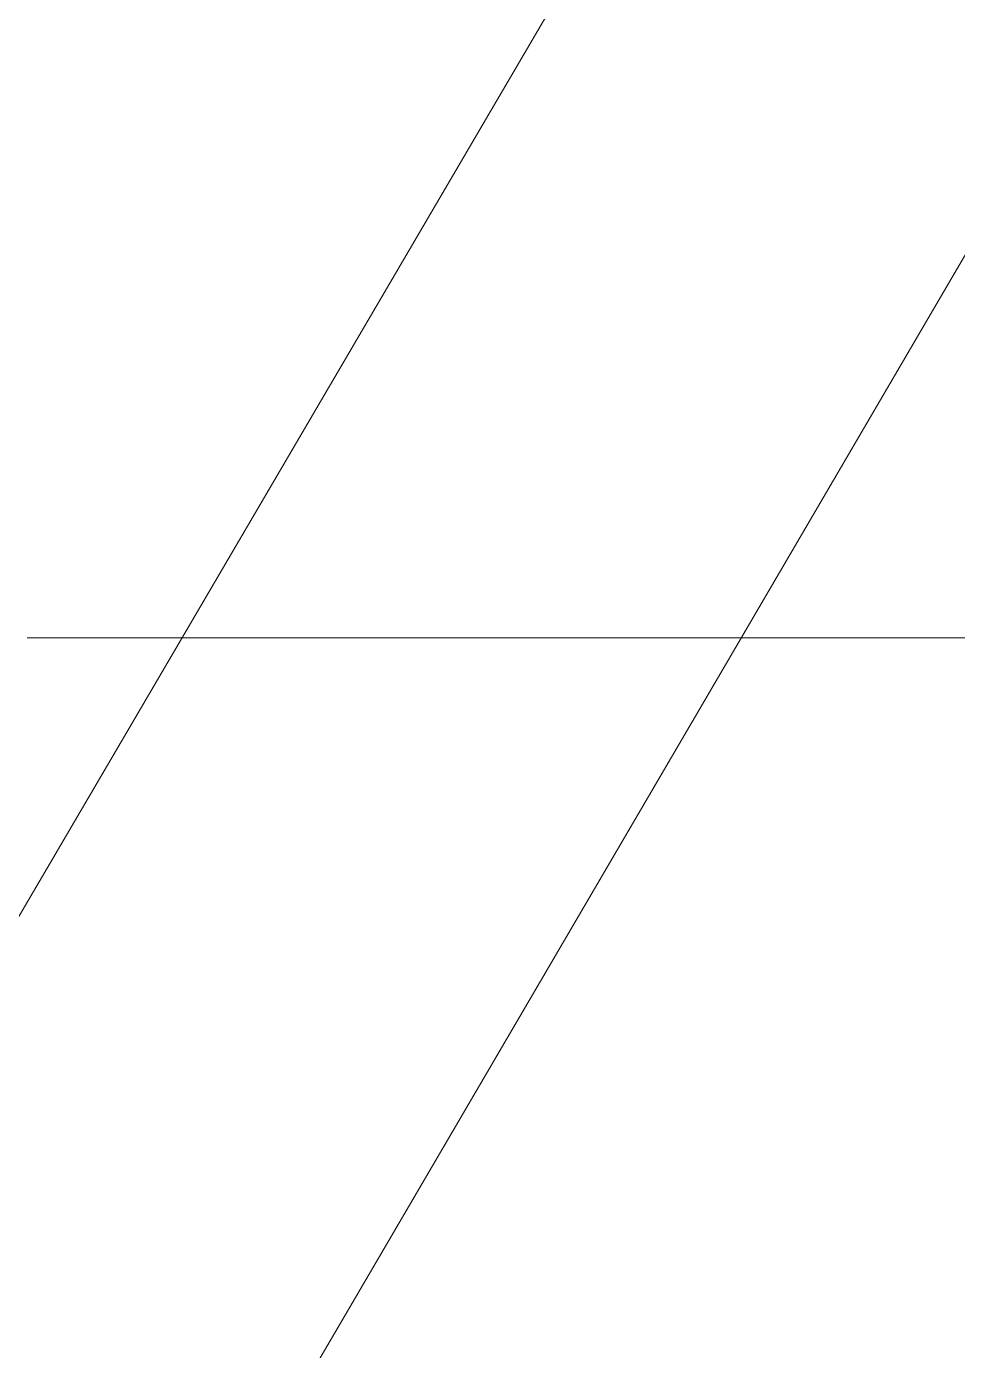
# Model space of a CAD drawing. Header units: metres. Extents: x 0 to 105485, y 0 to 425721.
# Drawn here: x 104930.541 to 104931.735, y 425421.295 to 425422.995 of the extents above; entities that cross this region are included whole.
import ezdxf

# ---------------------------------------------------------------- set-up
doc = ezdxf.new("R2010")
doc.units = ezdxf.units.M
doc.header["$MEASUREMENT"] = 0
for name, color, linetype, lineweight in [('B-XX-MO-ONDERZOEK_SONDERING-G', 90, 'Continuous', 18), ('B-XX-VH-OPENVERHARDING-G', 90, 'Continuous', 18), ('B-XX-VH-OPENVERHARDING_SIERBESTRATING-G', 90, 'Continuous', 18), ('B-XX-VH-OPENVERHARDING_STRAATBAKSTEEN-G', 90, 'Continuous', 18)]:
    doc.layers.add(name, color=color, linetype=linetype, lineweight=lineweight)

msp = doc.modelspace()

# ---------------------------------------------------------------- linework, layer by layer
at = {"layer": 'B-XX-MO-ONDERZOEK_SONDERING-G', "color": 0, "true_color": 0xd62828}
for points in [[(104930.5416, 425422.21, 3.401), (104930.5843, 425422.21, 3.381), (104930.7066, 425422.21, 3.361), (104930.822, 425422.21, 3.341), (104930.8341, 425422.21, 3.321), (104931.0796, 425422.21, 3.301), (104931.4321, 425422.21, 3.281), (104931.6613, 425422.21, 3.261), (104931.7263, 425422.21, 3.241), (104931.7577, 425422.21, 3.221)], [(104931.9304, 425422.21, -2.075), (104931.7243, 425422.21, -2.095), (104931.6206, 425422.21, -2.115), (104931.566, 425422.21, -2.135), (104931.5812, 425422.21, -2.155), (104931.3616, 425422.21, -2.175), (104931.1278, 425422.21, -2.195), (104930.7606, 425422.21, -2.215), (104930.734, 425422.21, -2.234), (104930.733, 425422.21, -2.254), (104930.732, 425422.21, -2.274), (104930.731, 425422.21, -2.294), (104930.7344, 425422.21, -2.314), (104930.6966, 425422.21, -2.334), (104930.67, 425422.21, -2.354), (104930.6662, 425422.21, -2.374), (104930.6669, 425422.21, -2.394), (104930.6762, 425422.21, -2.414), (104930.667, 425422.21, -2.434), (104930.6421, 425422.21, -2.454), (104930.6197, 425422.21, -2.474), (104930.6173, 425422.21, -2.494), (104930.6195, 425422.21, -2.514), (104930.7296, 425422.21, -2.534), (104930.7693, 425422.21, -2.554), (104930.8002, 425422.21, -2.574), (104930.7942, 425422.21, -2.594), (104930.6824, 425422.21, -2.614), (104930.6306, 425422.21, -2.634), (104930.6045, 425422.21, -2.653), (104930.6043, 425422.21, -2.673), (104930.604, 425422.21, -2.693), (104930.6038, 425422.21, -2.713), (104930.6114, 425422.21, -2.733), (104930.6182, 425422.21, -2.753), (104930.6223, 425422.21, -2.773), (104930.6168, 425422.21, -2.793), (104930.6157, 425422.21, -2.813), (104930.6145, 425422.21, -2.833), (104930.6133, 425422.21, -2.853), (104930.6367, 425422.21, -2.873), (104930.6676, 425422.21, -2.893), (104930.6772, 425422.21, -2.913), (104930.6546, 425422.21, -2.933), (104930.6506, 425422.21, -2.953), (104930.6465, 425422.21, -2.973), (104930.6424, 425422.21, -2.993), (104930.645, 425422.21, -3.013), (104930.6521, 425422.21, -3.033), (104930.6611, 425422.21, -3.053), (104930.7056, 425422.21, -3.073), (104930.7429, 425422.21, -3.093), (104930.7352, 425422.21, -3.112), (104930.7263, 425422.21, -3.132), (104930.6965, 425422.21, -3.152), (104930.6587, 425422.21, -3.172), (104930.6556, 425422.21, -3.192), (104930.6525, 425422.21, -3.212), (104930.6494, 425422.21, -3.232), (104930.6308, 425422.21, -3.252), (104930.6147, 425422.21, -3.272), (104930.6049, 425422.21, -3.292), (104930.6016, 425422.21, -3.312), (104930.6007, 425422.21, -3.332), (104930.6004, 425422.21, -3.352), (104930.6028, 425422.21, -3.372), (104930.7061, 425422.21, -3.392), (104930.6605, 425422.21, -3.412), (104930.6251, 425422.21, -3.432), (104930.5957, 425422.21, -3.452), (104930.5932, 425422.21, -3.471), (104930.5926, 425422.21, -3.491), (104930.5919, 425422.21, -3.511), (104930.5912, 425422.21, -3.531), (104930.5906, 425422.21, -3.551), (104930.5874, 425422.21, -3.571), (104930.5835, 425422.21, -3.591), (104930.5809, 425422.21, -3.611), (104930.5796, 425422.21, -3.631), (104930.5786, 425422.21, -3.651), (104930.579, 425422.21, -3.671), (104930.5808, 425422.21, -3.691), (104930.5826, 425422.21, -3.711), (104930.5839, 425422.21, -3.731), (104930.5852, 425422.21, -3.751), (104930.589, 425422.21, -3.771), (104930.5896, 425422.21, -3.79), (104930.5946, 425422.21, -3.81), (104930.5976, 425422.21, -3.83), (104930.5971, 425422.21, -3.85), (104930.5955, 425422.21, -3.87), (104930.5958, 425422.21, -3.89), (104930.5959, 425422.21, -3.91), (104930.5967, 425422.21, -3.93), (104930.598, 425422.21, -3.95), (104930.5966, 425422.21, -3.97), (104930.5949, 425422.21, -3.99), (104930.5943, 425422.21, -4.01), (104930.5956, 425422.21, -4.03), (104930.598, 425422.21, -4.05), (104930.6004, 425422.21, -4.07), (104930.6018, 425422.21, -4.09), (104930.6023, 425422.21, -4.109), (104930.5992, 425422.21, -4.129), (104930.5962, 425422.21, -4.149), (104930.5924, 425422.21, -4.169), (104930.5916, 425422.21, -4.189), (104930.5916, 425422.21, -4.209), (104930.5918, 425422.21, -4.229), (104930.5933, 425422.21, -4.249), (104930.5948, 425422.21, -4.269), (104930.5937, 425422.21, -4.289), (104930.5931, 425422.21, -4.309), (104930.592, 425422.21, -4.329), (104930.5913, 425422.21, -4.349), (104930.5908, 425422.21, -4.369), (104930.5911, 425422.21, -4.389), (104930.5905, 425422.21, -4.408), (104930.592, 425422.21, -4.428), (104930.5934, 425422.21, -4.448), (104930.5949, 425422.21, -4.468), (104930.5994, 425422.21, -4.488), (104930.6085, 425422.21, -4.508), (104930.6228, 425422.21, -4.528), (104930.622, 425422.21, -4.548), (104930.6212, 425422.21, -4.568), (104930.6204, 425422.21, -4.588), (104930.6216, 425422.21, -4.608), (104930.6141, 425422.21, -4.628), (104930.6018, 425422.21, -4.648), (104930.5928, 425422.21, -4.668), (104930.5915, 425422.21, -4.688), (104930.5927, 425422.21, -4.707), (104930.5937, 425422.21, -4.727), (104930.5928, 425422.21, -4.747), (104930.5918, 425422.21, -4.767), (104930.5909, 425422.21, -4.787), (104930.5901, 425422.21, -4.807), (104930.5893, 425422.21, -4.827), (104930.586, 425422.21, -4.847), (104930.5846, 425422.21, -4.867), (104930.5858, 425422.21, -4.887), (104930.5876, 425422.21, -4.907), (104930.5888, 425422.21, -4.927), (104930.5889, 425422.21, -4.947), (104930.5878, 425422.21, -4.967), (104930.5867, 425422.21, -4.986), (104930.5859, 425422.21, -5.006), (104930.5858, 425422.21, -5.026), (104930.5876, 425422.21, -5.046), (104930.5911, 425422.21, -5.066), (104930.594, 425422.21, -5.086), (104930.6027, 425422.21, -5.106), (104930.6129, 425422.21, -5.126), (104930.6244, 425422.21, -5.146), (104930.6246, 425422.21, -5.166), (104930.6158, 425422.21, -5.186), (104930.6132, 425422.21, -5.206), (104930.6107, 425422.21, -5.226), (104930.6081, 425422.21, -5.246), (104930.6101, 425422.21, -5.265), (104930.6119, 425422.21, -5.285), (104930.6099, 425422.21, -5.305), (104930.6038, 425422.21, -5.325), (104930.5997, 425422.21, -5.345), (104930.6002, 425422.21, -5.365), (104930.5962, 425422.21, -5.385), (104930.5933, 425422.21, -5.405), (104930.5894, 425422.21, -5.425), (104930.5879, 425422.21, -5.445), (104930.5875, 425422.21, -5.465), (104930.5868, 425422.21, -5.485), (104930.5874, 425422.21, -5.505), (104930.5882, 425422.21, -5.524), (104930.5895, 425422.21, -5.544), (104930.5901, 425422.21, -5.564), (104930.5886, 425422.21, -5.584), (104930.5855, 425422.21, -5.604), (104930.5825, 425422.21, -5.624), (104930.5806, 425422.21, -5.644), (104930.5814, 425422.21, -5.664), (104930.5831, 425422.21, -5.684), (104930.5869, 425422.21, -5.704), (104930.5904, 425422.21, -5.724), (104930.5956, 425422.21, -5.744), (104930.6015, 425422.21, -5.763), (104930.622, 425422.21, -5.783), (104930.6399, 425422.21, -5.803), (104930.6428, 425422.21, -5.823), (104930.624, 425422.21, -5.843), (104930.6181, 425422.21, -5.863), (104930.6143, 425422.21, -5.883), (104930.604, 425422.21, -5.903), (104930.6022, 425422.21, -5.923), (104930.6004, 425422.21, -5.943), (104930.5986, 425422.21, -5.963), (104930.6009, 425422.21, -5.983), (104930.6, 425422.21, -6.003), (104930.5991, 425422.21, -6.022), (104930.5989, 425422.21, -6.042), (104930.597, 425422.21, -6.062), (104930.5952, 425422.21, -6.082), (104930.5935, 425422.21, -6.102), (104930.594, 425422.21, -6.122), (104930.5948, 425422.21, -6.142), (104930.5985, 425422.21, -6.162), (104930.6019, 425422.21, -6.182), (104930.6021, 425422.21, -6.202), (104930.5983, 425422.21, -6.222), (104930.5951, 425422.21, -6.242), (104930.5952, 425422.21, -6.261), (104930.5947, 425422.21, -6.281), (104930.5938, 425422.21, -6.301), (104930.5944, 425422.21, -6.321), (104930.5918, 425422.21, -6.341), (104930.5897, 425422.21, -6.361), (104930.5889, 425422.21, -6.381), (104930.5905, 425422.21, -6.401), (104930.5928, 425422.21, -6.421), (104930.5953, 425422.21, -6.441), (104930.5954, 425422.21, -6.461), (104930.5966, 425422.21, -6.481), (104930.5978, 425422.21, -6.501), (104930.6001, 425422.21, -6.521), (104930.6013, 425422.21, -6.541), (104930.6022, 425422.21, -6.561), (104930.604, 425422.21, -6.581), (104930.6062, 425422.21, -6.6), (104930.6068, 425422.21, -6.62), (104930.6082, 425422.21, -6.64), (104930.6121, 425422.21, -6.66), (104930.6139, 425422.21, -6.68), (104930.6145, 425422.21, -6.7), (104930.6123, 425422.21, -6.72), (104930.6108, 425422.21, -6.74), (104930.6121, 425422.21, -6.76), (104930.6127, 425422.21, -6.78), (104930.6135, 425422.21, -6.8), (104930.613, 425422.21, -6.82), (104930.6123, 425422.21, -6.839), (104930.6114, 425422.21, -6.859), (104930.6135, 425422.21, -6.879), (104930.6163, 425422.21, -6.899), (104930.6197, 425422.21, -6.919), (104930.6223, 425422.21, -6.939), (104930.6153, 425422.21, -6.959), (104930.6138, 425422.21, -6.979), (104930.6123, 425422.21, -6.999), (104930.6108, 425422.21, -7.019), (104930.6124, 425422.21, -7.039), (104930.6151, 425422.21, -7.058), (104930.6163, 425422.21, -7.078), (104930.6196, 425422.21, -7.098), (104930.6221, 425422.21, -7.118), (104930.6229, 425422.21, -7.138), (104930.6218, 425422.21, -7.158), (104930.6202, 425422.21, -7.178), (104930.6174, 425422.21, -7.198), (104930.6212, 425422.21, -7.218), (104930.6354, 425422.21, -7.238), (104930.6434, 425422.21, -7.258), (104930.6887, 425422.21, -7.277), (104930.8821, 425422.21, -7.297), (104931.0892, 425422.21, -7.317), (104931.1932, 425422.21, -7.337), (104931.292, 425422.21, -7.357), (104931.34, 425422.21, -7.377), (104931.3515, 425422.21, -7.397), (104931.3676, 425422.21, -7.417), (104931.3704, 425422.21, -7.437), (104931.3515, 425422.21, -7.457), (104931.3301, 425422.21, -7.477), (104931.2783, 425422.21, -7.497), (104931.2568, 425422.21, -7.516), (104931.1572, 425422.21, -7.536), (104931.0659, 425422.21, -7.556), (104930.9657, 425422.21, -7.576), (104930.8961, 425422.21, -7.596), (104930.851, 425422.21, -7.616), (104930.8129, 425422.21, -7.636), (104930.7712, 425422.21, -7.656), (104930.717, 425422.21, -7.676), (104930.7017, 425422.21, -7.695), (104930.6788, 425422.21, -7.715), (104930.6783, 425422.21, -7.735), (104930.6778, 425422.21, -7.755), (104930.6773, 425422.21, -7.775), (104930.6831, 425422.21, -7.795), (104930.7113, 425422.21, -7.815), (104930.716, 425422.21, -7.835), (104930.699, 425422.21, -7.855), (104930.6827, 425422.21, -7.874), (104930.6673, 425422.21, -7.894), (104930.647, 425422.21, -7.914), (104930.6313, 425422.21, -7.934), (104930.6174, 425422.21, -7.954), (104930.6117, 425422.21, -7.974), (104930.6084, 425422.21, -7.994), (104930.609, 425422.21, -8.014), (104930.6117, 425422.21, -8.034), (104930.6135, 425422.21, -8.053), (104930.6165, 425422.21, -8.073), (104930.6195, 425422.21, -8.093), (104930.6217, 425422.21, -8.113), (104930.6245, 425422.21, -8.133), (104930.6244, 425422.21, -8.153), (104930.6229, 425422.21, -8.173), (104930.6217, 425422.21, -8.193), (104930.6206, 425422.21, -8.213), (104930.6184, 425422.21, -8.233), (104930.6164, 425422.21, -8.252), (104930.615, 425422.21, -8.272), (104930.6134, 425422.21, -8.292), (104930.612, 425422.21, -8.312), (104930.6118, 425422.21, -8.332), (104930.6127, 425422.21, -8.352), (104930.6156, 425422.21, -8.372), (104930.616, 425422.21, -8.392), (104930.6163, 425422.21, -8.412), (104930.619, 425422.21, -8.431), (104930.626, 425422.21, -8.451), (104930.6633, 425422.21, -8.471), (104930.7106, 425422.21, -8.491), (104930.7077, 425422.21, -8.511), (104930.5624, 425422.21, -8.531), (104930.557, 425422.21, -8.551), (104930.5595, 425422.21, -8.571), (104930.6, 425422.21, -8.591), (104930.7297, 425422.21, -8.61), (104930.9487, 425422.21, -8.63), (104930.9362, 425422.21, -8.65), (104930.9188, 425422.21, -8.67), (104930.9572, 425422.21, -8.69), (104931.0192, 425422.21, -8.71), (104931.1032, 425422.21, -8.73), (104931.1996, 425422.21, -8.75), (104931.2623, 425422.21, -8.77), (104931.3022, 425422.21, -8.789), (104931.3175, 425422.21, -8.809), (104931.3132, 425422.21, -8.829), (104931.2943, 425422.21, -8.849), (104931.2661, 425422.21, -8.869), (104931.2671, 425422.21, -8.889), (104931.3087, 425422.21, -8.909), (104931.3356, 425422.21, -8.929), (104931.3566, 425422.21, -8.949), (104931.3658, 425422.21, -8.968), (104931.4001, 425422.21, -8.988), (104931.4651, 425422.21, -9.008), (104931.515, 425422.21, -9.028), (104931.4911, 425422.21, -9.048), (104931.4997, 425422.21, -9.068), (104931.496, 425422.21, -9.088), (104931.4506, 425422.21, -9.108), (104931.4041, 425422.21, -9.127), (104931.3403, 425422.21, -9.147), (104931.3178, 425422.21, -9.167), (104931.2438, 425422.21, -9.187), (104931.189, 425422.21, -9.207), (104931.104, 425422.21, -9.227), (104931.0319, 425422.21, -9.247), (104930.9345, 425422.21, -9.267), (104930.8625, 425422.21, -9.287), (104930.7553, 425422.21, -9.306), (104930.7238, 425422.21, -9.326), (104930.6735, 425422.21, -9.346), (104930.6447, 425422.21, -9.366), (104930.639, 425422.21, -9.386), (104930.6361, 425422.21, -9.406), (104930.6339, 425422.21, -9.426), (104930.6335, 425422.21, -9.446), (104930.6334, 425422.21, -9.465), (104930.6309, 425422.21, -9.485), (104930.6286, 425422.21, -9.505), (104930.6275, 425422.21, -9.525), (104930.6267, 425422.21, -9.545), (104930.6264, 425422.21, -9.565), (104930.6263, 425422.21, -9.585), (104930.6261, 425422.21, -9.605), (104930.6245, 425422.21, -9.624), (104930.6234, 425422.21, -9.644), (104930.6215, 425422.21, -9.664), (104930.6205, 425422.21, -9.684), (104930.6192, 425422.21, -9.704), (104930.6192, 425422.21, -9.724), (104930.6195, 425422.21, -9.744), (104930.6198, 425422.21, -9.764), (104930.6205, 425422.21, -9.783), (104930.6214, 425422.21, -9.803), (104930.622, 425422.21, -9.823), (104930.623, 425422.21, -9.843), (104930.6233, 425422.21, -9.863), (104930.6237, 425422.21, -9.883), (104930.6239, 425422.21, -9.903), (104930.6233, 425422.21, -9.923), (104930.6234, 425422.21, -9.943), (104930.6236, 425422.21, -9.962), (104930.6242, 425422.21, -9.982), (104930.6244, 425422.21, -10.002), (104930.624, 425422.21, -10.022), (104930.6237, 425422.21, -10.042), (104930.6232, 425422.21, -10.062), (104930.6232, 425422.21, -10.082), (104930.6242, 425422.21, -10.102), (104930.6252, 425422.21, -10.121), (104930.6268, 425422.21, -10.141), (104930.6295, 425422.21, -10.161), (104930.6304, 425422.21, -10.181), (104930.6295, 425422.21, -10.201), (104930.6284, 425422.21, -10.221), (104930.6293, 425422.21, -10.241), (104930.6293, 425422.21, -10.261), (104930.6285, 425422.21, -10.28), (104930.6275, 425422.21, -10.3), (104930.6267, 425422.21, -10.32), (104930.6265, 425422.21, -10.34), (104930.6264, 425422.21, -10.36), (104930.6259, 425422.21, -10.38), (104930.6256, 425422.21, -10.4), (104930.6249, 425422.21, -10.42), (104930.6248, 425422.21, -10.439), (104930.625, 425422.21, -10.459), (104930.6246, 425422.21, -10.479), (104930.6248, 425422.21, -10.499), (104930.6246, 425422.21, -10.519), (104930.6249, 425422.21, -10.539), (104930.6252, 425422.21, -10.559), (104930.6247, 425422.21, -10.579), (104930.6248, 425422.21, -10.598), (104930.6243, 425422.21, -10.618), (104930.625, 425422.21, -10.638), (104930.6256, 425422.21, -10.658), (104930.6264, 425422.21, -10.678), (104930.6275, 425422.21, -10.698), (104930.6275, 425422.21, -10.718), (104930.6275, 425422.21, -10.737), (104930.6269, 425422.21, -10.757), (104930.6267, 425422.21, -10.777), (104930.6265, 425422.21, -10.797), (104930.6266, 425422.21, -10.817), (104930.6264, 425422.21, -10.837), (104930.6259, 425422.21, -10.857), (104930.6237, 425422.21, -10.877), (104930.6234, 425422.21, -10.896), (104930.6226, 425422.21, -10.916), (104930.6225, 425422.21, -10.936), (104930.623, 425422.21, -10.956), (104930.6225, 425422.21, -10.976), (104930.6224, 425422.21, -10.996), (104930.6229, 425422.21, -11.016), (104930.6228, 425422.21, -11.036), (104930.624, 425422.21, -11.055), (104930.6247, 425422.21, -11.075), (104930.6245, 425422.21, -11.095), (104930.6239, 425422.21, -11.115), (104930.6229, 425422.21, -11.135), (104930.6219, 425422.21, -11.155), (104930.6207, 425422.21, -11.175), (104930.6194, 425422.21, -11.194), (104930.619, 425422.21, -11.214), (104930.6183, 425422.21, -11.234), (104930.6178, 425422.21, -11.254), (104930.617, 425422.21, -11.274), (104930.6183, 425422.21, -11.294), (104930.6199, 425422.21, -11.314), (104930.6221, 425422.21, -11.334), (104930.6243, 425422.21, -11.353), (104930.627, 425422.21, -11.373), (104930.6281, 425422.21, -11.393), (104930.6279, 425422.21, -11.413), (104930.6278, 425422.21, -11.433), (104930.6285, 425422.21, -11.453), (104930.6295, 425422.21, -11.473), (104930.6308, 425422.21, -11.492), (104930.6331, 425422.21, -11.512), (104930.6347, 425422.21, -11.532), (104930.6358, 425422.21, -11.552), (104930.6376, 425422.21, -11.572), (104930.64, 425422.21, -11.592), (104930.6419, 425422.21, -11.612), (104930.6429, 425422.21, -11.631), (104930.6438, 425422.21, -11.651), (104930.6464, 425422.21, -11.671), (104930.6481, 425422.21, -11.691), (104930.6519, 425422.21, -11.711), (104930.6554, 425422.21, -11.731), (104930.6569, 425422.21, -11.751), (104930.6536, 425422.21, -11.771), (104930.6519, 425422.21, -11.79), (104930.6439, 425422.21, -11.81), (104930.6367, 425422.21, -11.83), (104930.6249, 425422.21, -11.85), (104930.6245, 425422.21, -11.87), (104930.6241, 425422.21, -11.89), (104930.6236, 425422.21, -11.91), (104930.6255, 425422.21, -11.929), (104930.63, 425422.21, -11.949), (104930.6451, 425422.21, -11.969), (104930.6616, 425422.21, -11.989), (104930.6692, 425422.21, -12.009), (104930.6675, 425422.21, -12.029), (104930.7257, 425422.21, -12.049), (104930.861, 425422.21, -12.068), (104930.9616, 425422.21, -12.088), (104931.0366, 425422.21, -12.108), (104931.1061, 425422.21, -12.128), (104931.1498, 425422.21, -12.148), (104931.2024, 425422.21, -12.168), (104931.2417, 425422.21, -12.188), (104931.289, 425422.21, -12.207), (104931.3299, 425422.21, -12.227), (104931.3814, 425422.21, -12.247), (104931.4254, 425422.21, -12.267), (104931.4718, 425422.21, -12.287), (104931.5307, 425422.21, -12.307), (104931.5759, 425422.21, -12.327), (104931.6268, 425422.21, -12.346), (104931.6618, 425422.21, -12.366), (104931.7042, 425422.21, -12.386), (104931.737, 425422.21, -12.406)], [(104931.7635, 425422.21, 2.481), (104931.6872, 425422.21, 2.461), (104931.6183, 425422.21, 2.441), (104931.5462, 425422.21, 2.421), (104931.4863, 425422.21, 2.401), (104931.4375, 425422.21, 2.381), (104931.3837, 425422.21, 2.361), (104931.3475, 425422.21, 2.341), (104931.3146, 425422.21, 2.321), (104931.2908, 425422.21, 2.301), (104931.2663, 425422.21, 2.281), (104931.2424, 425422.21, 2.261), (104931.2209, 425422.21, 2.241), (104931.2013, 425422.21, 2.221), (104931.1847, 425422.21, 2.201), (104931.1698, 425422.21, 2.181), (104931.1602, 425422.21, 2.161), (104931.1526, 425422.21, 2.141), (104931.1464, 425422.21, 2.121), (104931.1467, 425422.21, 2.101), (104931.1467, 425422.21, 2.081), (104931.1421, 425422.21, 2.061), (104931.1305, 425422.21, 2.041), (104931.1085, 425422.21, 2.021), (104931.0866, 425422.21, 2.001), (104931.0628, 425422.21, 1.981), (104931.0391, 425422.21, 1.961), (104931.0187, 425422.21, 1.941), (104930.9951, 425422.21, 1.921), (104930.9738, 425422.21, 1.901), (104930.9522, 425422.21, 1.881), (104930.9321, 425422.21, 1.861), (104930.9103, 425422.21, 1.841), (104930.8935, 425422.21, 1.821), (104930.8792, 425422.21, 1.801), (104930.8671, 425422.21, 1.781), (104930.8517, 425422.21, 1.761), (104930.8451, 425422.21, 1.741), (104930.839, 425422.21, 1.721), (104930.8326, 425422.21, 1.701), (104930.8289, 425422.21, 1.681), (104930.8276, 425422.21, 1.661), (104930.8283, 425422.21, 1.641), (104930.8306, 425422.21, 1.621), (104930.8337, 425422.21, 1.601), (104930.8368, 425422.21, 1.581), (104930.8412, 425422.21, 1.561), (104930.8458, 425422.21, 1.541), (104930.8526, 425422.21, 1.521), (104930.8592, 425422.21, 1.501), (104930.8657, 425422.21, 1.481), (104930.8695, 425422.21, 1.461), (104930.8736, 425422.21, 1.441), (104930.8773, 425422.21, 1.421), (104930.8694, 425422.21, 1.401), (104930.8388, 425422.21, 1.381), (104930.7906, 425422.21, 1.361), (104930.7774, 425422.21, 1.341), (104930.753, 425422.21, 1.321), (104930.716, 425422.21, 1.301), (104930.6986, 425422.21, 1.281), (104930.6716, 425422.21, 1.261), (104930.6515, 425422.21, 1.241), (104930.6337, 425422.21, 1.221), (104930.6241, 425422.21, 1.201), (104930.615, 425422.21, 1.181), (104930.6031, 425422.21, 1.162), (104930.5984, 425422.21, 1.142), (104930.5936, 425422.21, 1.122), (104930.5926, 425422.21, 1.102), (104930.5915, 425422.21, 1.082), (104930.5904, 425422.21, 1.062), (104930.5924, 425422.21, 1.042), (104930.5931, 425422.21, 1.022), (104930.5927, 425422.21, 1.002), (104930.5906, 425422.21, 0.982), (104930.588, 425422.21, 0.962), (104930.5861, 425422.21, 0.942), (104930.5857, 425422.21, 0.922), (104930.5862, 425422.21, 0.902), (104930.5864, 425422.21, 0.882), (104930.5845, 425422.21, 0.862), (104930.5814, 425422.21, 0.842), (104930.5786, 425422.21, 0.822), (104930.5779, 425422.21, 0.802), (104930.5779, 425422.21, 0.782), (104930.5786, 425422.21, 0.762), (104930.5782, 425422.21, 0.742), (104930.5776, 425422.21, 0.722), (104930.5782, 425422.21, 0.702), (104930.5788, 425422.21, 0.682), (104930.5802, 425422.21, 0.662), (104930.5814, 425422.21, 0.642), (104930.5791, 425422.21, 0.622), (104930.5781, 425422.21, 0.602), (104930.578, 425422.21, 0.582), (104930.5799, 425422.21, 0.562), (104930.6215, 425422.21, 0.542), (104930.663, 425422.21, 0.522), (104930.7045, 425422.21, 0.502), (104930.7087, 425422.21, 0.482), (104930.6852, 425422.21, 0.462), (104930.6926, 425422.21, 0.442), (104930.6823, 425422.21, 0.422), (104930.594, 425422.21, 0.402), (104930.5929, 425422.21, 0.382), (104930.5917, 425422.21, 0.362), (104930.5906, 425422.21, 0.342), (104930.5887, 425422.21, 0.322), (104930.5875, 425422.21, 0.302), (104930.5864, 425422.21, 0.282), (104930.5846, 425422.21, 0.262), (104930.5896, 425422.21, 0.242), (104930.5946, 425422.21, 0.222), (104930.5996, 425422.21, 0.202), (104930.6007, 425422.21, 0.182), (104930.6018, 425422.21, 0.162), (104930.6029, 425422.21, 0.142), (104930.5949, 425422.21, 0.122), (104930.5868, 425422.21, 0.102), (104930.5848, 425422.21, 0.082), (104930.5828, 425422.21, 0.062), (104930.5808, 425422.21, 0.042), (104930.5832, 425422.21, 0.022), (104930.5838, 425422.21, 0.002), (104930.582, 425422.21, -0.018), (104930.5824, 425422.21, -0.038), (104930.5815, 425422.21, -0.058), (104930.5808, 425422.21, -0.077), (104930.5818, 425422.21, -0.097), (104930.5825, 425422.21, -0.117), (104930.5848, 425422.21, -0.137), (104930.5903, 425422.21, -0.157), (104930.6016, 425422.21, -0.177), (104930.6084, 425422.21, -0.197), (104930.6093, 425422.21, -0.217), (104930.6078, 425422.21, -0.237), (104930.6062, 425422.21, -0.257), (104930.6046, 425422.21, -0.277), (104930.6002, 425422.21, -0.297), (104930.5892, 425422.21, -0.317), (104930.5882, 425422.21, -0.337), (104930.5872, 425422.21, -0.357), (104930.588, 425422.21, -0.377), (104930.5886, 425422.21, -0.397), (104930.5868, 425422.21, -0.417), (104930.5913, 425422.21, -0.437), (104930.6422, 425422.21, -0.457), (104930.6386, 425422.21, -0.477), (104930.635, 425422.21, -0.497), (104930.6314, 425422.21, -0.517), (104930.6221, 425422.21, -0.537), (104930.6128, 425422.21, -0.557), (104930.6103, 425422.21, -0.577), (104930.6078, 425422.21, -0.597), (104930.6054, 425422.21, -0.617), (104930.6063, 425422.21, -0.637), (104930.6113, 425422.21, -0.657), (104930.6163, 425422.21, -0.677), (104930.6213, 425422.21, -0.697), (104930.6052, 425422.21, -0.717), (104930.5892, 425422.21, -0.737), (104930.5873, 425422.21, -0.757), (104930.5853, 425422.21, -0.777), (104930.5834, 425422.21, -0.797), (104930.59, 425422.21, -0.817), (104930.5927, 425422.21, -0.837), (104930.6017, 425422.21, -0.857), (104930.6077, 425422.21, -0.877), (104930.6299, 425422.21, -0.897), (104930.6522, 425422.21, -0.917), (104930.6744, 425422.21, -0.937), (104930.7142, 425422.21, -0.957), (104930.6727, 425422.21, -0.977), (104930.6658, 425422.21, -0.997), (104930.6588, 425422.21, -1.017), (104930.6518, 425422.21, -1.036), (104930.6474, 425422.21, -1.056), (104930.6431, 425422.21, -1.076), (104930.6099, 425422.21, -1.096), (104930.597, 425422.21, -1.116), (104930.5968, 425422.21, -1.136), (104930.5911, 425422.21, -1.156), (104930.5896, 425422.21, -1.176), (104930.5894, 425422.21, -1.196), (104930.5909, 425422.21, -1.216), (104930.5917, 425422.21, -1.236), (104930.5961, 425422.21, -1.256), (104930.5992, 425422.21, -1.276), (104930.6256, 425422.21, -1.296), (104930.6113, 425422.21, -1.316), (104930.6013, 425422.21, -1.336), (104930.6023, 425422.21, -1.356), (104930.5998, 425422.21, -1.376), (104930.5991, 425422.21, -1.396), (104930.5985, 425422.21, -1.416), (104930.5996, 425422.21, -1.436), (104930.5995, 425422.21, -1.456), (104930.6001, 425422.21, -1.476), (104930.6082, 425422.21, -1.496), (104930.6045, 425422.21, -1.516), (104930.6054, 425422.21, -1.536), (104930.6024, 425422.21, -1.556), (104930.6003, 425422.21, -1.576), (104930.6039, 425422.21, -1.596), (104930.6443, 425422.21, -1.616), (104931.7239, 425422.21, -1.636), (104934.7915, 425422.21, -1.656)], [(104931.8225, 425422.21, -18.378), (104931.5944, 425422.21, -18.398), (104931.3517, 425422.21, -18.418), (104931.2274, 425422.21, -18.438), (104931.1034, 425422.21, -18.458), (104931.0469, 425422.21, -18.477), (104931.0071, 425422.21, -18.497), (104930.9829, 425422.21, -18.517), (104930.9187, 425422.21, -18.537), (104930.8742, 425422.21, -18.557), (104930.8542, 425422.21, -18.577), (104930.8382, 425422.21, -18.596), (104930.8334, 425422.21, -18.616), (104930.8347, 425422.21, -18.636), (104930.8396, 425422.21, -18.656), (104930.8426, 425422.21, -18.676), (104930.8426, 425422.21, -18.696), (104930.8372, 425422.21, -18.715), (104930.8378, 425422.21, -18.735), (104930.831, 425422.21, -18.755), (104930.8334, 425422.21, -18.775), (104930.8347, 425422.21, -18.795), (104930.8344, 425422.21, -18.814), (104930.8322, 425422.21, -18.834), (104930.8259, 425422.21, -18.854), (104930.8877, 425422.21, -18.874), (104930.94, 425422.21, -18.894), (104930.9986, 425422.21, -18.913), (104930.9206, 425422.21, -18.933), (104930.9096, 425422.21, -18.953), (104930.8614, 425422.21, -18.973), (104930.7936, 425422.21, -18.993), (104930.7841, 425422.21, -19.013), (104930.7864, 425422.21, -19.032), (104930.7823, 425422.21, -19.052), (104930.7807, 425422.21, -19.072), (104930.7825, 425422.21, -19.092), (104930.7812, 425422.21, -19.112), (104930.7813, 425422.21, -19.131), (104930.7745, 425422.21, -19.151), (104930.7712, 425422.21, -19.171), (104930.7713, 425422.21, -19.191), (104930.7803, 425422.21, -19.211), (104930.7928, 425422.21, -19.23), (104930.8085, 425422.21, -19.25), (104930.8217, 425422.21, -19.27), (104930.8077, 425422.21, -19.29), (104930.8525, 425422.21, -19.31), (104930.9262, 425422.21, -19.329), (104931.0291, 425422.21, -19.349), (104931.0824, 425422.21, -19.369), (104931.1646, 425422.21, -19.389), (104931.2211, 425422.21, -19.409), (104931.275, 425422.21, -19.428), (104931.3461, 425422.21, -19.448), (104931.4051, 425422.21, -19.468), (104931.4769, 425422.21, -19.488), (104931.5072, 425422.21, -19.508), (104931.5031, 425422.21, -19.527), (104931.4714, 425422.21, -19.547), (104931.4242, 425422.21, -19.567), (104931.3895, 425422.21, -19.587), (104931.3542, 425422.21, -19.607), (104931.334, 425422.21, -19.626), (104931.3121, 425422.21, -19.646), (104931.2909, 425422.21, -19.666), (104931.286, 425422.21, -19.686), (104931.2942, 425422.21, -19.706), (104931.3041, 425422.21, -19.725), (104931.3186, 425422.21, -19.745), (104931.3259, 425422.21, -19.765), (104931.3308, 425422.21, -19.785), (104931.3223, 425422.21, -19.805), (104931.2998, 425422.21, -19.824), (104931.2723, 425422.21, -19.844), (104931.2517, 425422.21, -19.864), (104931.2273, 425422.21, -19.884), (104931.2155, 425422.21, -19.904), (104931.2001, 425422.21, -19.923), (104931.1928, 425422.21, -19.943), (104931.1962, 425422.21, -19.963), (104931.2077, 425422.21, -19.983), (104931.2214, 425422.21, -20.003), (104931.2483, 425422.21, -20.022), (104931.275, 425422.21, -20.042), (104931.2899, 425422.21, -20.062), (104931.2775, 425422.21, -20.082), (104931.256, 425422.21, -20.102), (104931.2327, 425422.21, -20.121), (104931.2276, 425422.21, -20.141), (104931.2603, 425422.21, -20.161), (104931.3155, 425422.21, -20.181), (104931.3757, 425422.21, -20.201), (104931.3704, 425422.21, -20.22), (104931.308, 425422.21, -20.24), (104931.1829, 425422.21, -20.26), (104931.0627, 425422.21, -20.28), (104930.962, 425422.21, -20.3), (104930.9084, 425422.21, -20.319), (104930.9068, 425422.21, -20.339), (104930.9053, 425422.21, -20.359), (104930.9038, 425422.21, -20.379), (104930.9047, 425422.21, -20.399), (104930.8993, 425422.21, -20.418), (104930.9084, 425422.21, -20.438), (104930.9207, 425422.21, -20.458), (104930.9488, 425422.21, -20.478), (104930.9652, 425422.21, -20.497), (104930.973, 425422.21, -20.517), (104930.9588, 425422.21, -20.537), (104930.9711, 425422.21, -20.557), (104930.9705, 425422.21, -20.577), (104930.9511, 425422.21, -20.596), (104930.9372, 425422.21, -20.616), (104930.9327, 425422.21, -20.636), (104930.9323, 425422.21, -20.656), (104930.9218, 425422.21, -20.676), (104930.8994, 425422.21, -20.695), (104930.8794, 425422.21, -20.715), (104930.8504, 425422.21, -20.735), (104930.8187, 425422.21, -20.755), (104930.8127, 425422.21, -20.775), (104930.8068, 425422.21, -20.794), (104930.8008, 425422.21, -20.814), (104930.8023, 425422.21, -20.834), (104930.7851, 425422.21, -20.854), (104930.7732, 425422.21, -20.874), (104930.754, 425422.21, -20.893), (104930.7507, 425422.21, -20.913), (104930.7533, 425422.21, -20.933), (104930.7536, 425422.21, -20.953), (104930.7526, 425422.21, -20.972), (104930.751, 425422.21, -20.992), (104930.7527, 425422.21, -21.012), (104930.7603, 425422.21, -21.032), (104930.7695, 425422.21, -21.052), (104930.7781, 425422.21, -21.071), (104930.7873, 425422.21, -21.091), (104930.8094, 425422.21, -21.111), (104930.8328, 425422.21, -21.131), (104930.838, 425422.21, -21.151), (104930.8372, 425422.21, -21.17), (104930.8364, 425422.21, -21.19), (104930.8357, 425422.21, -21.21), (104930.8449, 425422.21, -21.23), (104930.8815, 425422.21, -21.25), (104931.0497, 425422.21, -21.269), (104931.2149, 425422.21, -21.289), (104931.2375, 425422.21, -21.309), (104931.1762, 425422.21, -21.329), (104931.1372, 425422.21, -21.349), (104931.0959, 425422.21, -21.368), (104931.0731, 425422.21, -21.388), (104931.0669, 425422.21, -21.408), (104931.0377, 425422.21, -21.428), (104930.998, 425422.21, -21.447), (104930.9235, 425422.21, -21.467), (104930.9056, 425422.21, -21.487), (104930.8877, 425422.21, -21.507), (104930.8697, 425422.21, -21.527), (104930.8967, 425422.21, -21.546), (104930.8544, 425422.21, -21.566), (104930.8082, 425422.21, -21.586), (104930.8077, 425422.21, -21.606), (104930.8072, 425422.21, -21.626), (104930.8068, 425422.21, -21.645), (104930.838, 425422.21, -21.665), (104931.0053, 425422.21, -21.685), (104931.2453, 425422.21, -21.705), (104931.479, 425422.21, -21.724), (104931.5716, 425422.21, -21.744), (104931.4377, 425422.21, -21.764), (104931.2183, 425422.21, -21.784), (104931.1073, 425422.21, -21.804), (104931.0149, 425422.21, -21.823), (104930.9968, 425422.21, -21.843), (104930.9794, 425422.21, -21.863), (104930.9908, 425422.21, -21.883), (104930.9987, 425422.21, -21.902), (104931.0894, 425422.21, -21.922), (104931.2096, 425422.21, -21.942), (104931.2514, 425422.21, -21.962), (104931.2317, 425422.21, -21.982), (104931.1711, 425422.21, -22.001), (104931.0853, 425422.21, -22.021), (104930.9476, 425422.21, -22.041), (104930.8959, 425422.21, -22.061), (104930.8794, 425422.21, -22.08), (104930.8725, 425422.21, -22.1), (104930.889, 425422.21, -22.12), (104930.9672, 425422.21, -22.14), (104931.0068, 425422.21, -22.16), (104931.001, 425422.21, -22.179), (104931.047, 425422.21, -22.199), (104931.0929, 425422.21, -22.219), (104931.1388, 425422.21, -22.239), (104931.4666, 425422.21, -22.258), (104931.8107, 425422.21, -22.278)], [(104931.911, 425422.21, -25.382), (104931.7115, 425422.21, -25.402), (104931.5287, 425422.21, -25.422), (104931.3656, 425422.21, -25.441), (104931.1671, 425422.21, -25.461), (104931.069, 425422.21, -25.481), (104931.0113, 425422.21, -25.501), (104930.9631, 425422.21, -25.52), (104930.9453, 425422.21, -25.54), (104930.9579, 425422.21, -25.56), (104930.9503, 425422.21, -25.58), (104930.9106, 425422.21, -25.599), (104930.8825, 425422.21, -25.619), (104930.8422, 425422.21, -25.639), (104930.8283, 425422.21, -25.659), (104930.8273, 425422.21, -25.678), (104930.8369, 425422.21, -25.698), (104930.8585, 425422.21, -25.718), (104930.88, 425422.21, -25.738), (104930.8915, 425422.21, -25.757), (104930.8941, 425422.21, -25.777), (104930.8856, 425422.21, -25.797), (104930.8645, 425422.21, -25.817), (104930.8488, 425422.21, -25.836), (104930.8232, 425422.21, -25.856), (104930.8019, 425422.21, -25.876), (104930.7951, 425422.21, -25.896), (104930.7904, 425422.21, -25.915), (104930.7895, 425422.21, -25.935), (104930.7894, 425422.21, -25.955), (104930.7908, 425422.21, -25.975), (104930.7862, 425422.21, -25.994), (104930.7869, 425422.21, -26.014), (104930.7894, 425422.21, -26.034), (104930.7913, 425422.21, -26.054), (104930.7923, 425422.21, -26.073), (104930.7922, 425422.21, -26.093), (104930.7982, 425422.21, -26.113), (104930.8038, 425422.21, -26.133), (104930.8063, 425422.21, -26.152), (104930.8097, 425422.21, -26.172), (104930.8152, 425422.21, -26.192), (104930.8139, 425422.21, -26.212), (104930.813, 425422.21, -26.231), (104930.8104, 425422.21, -26.251), (104930.806, 425422.21, -26.271), (104930.8061, 425422.21, -26.291), (104930.809, 425422.21, -26.31), (104930.8145, 425422.21, -26.33), (104930.8167, 425422.21, -26.35), (104930.8173, 425422.21, -26.37), (104930.8124, 425422.21, -26.389), (104930.8095, 425422.21, -26.409), (104930.8136, 425422.21, -26.429), (104930.8229, 425422.21, -26.449), (104930.8393, 425422.21, -26.468), (104930.8508, 425422.21, -26.488), (104930.8602, 425422.21, -26.508), (104930.8654, 425422.21, -26.528), (104930.875, 425422.21, -26.547), (104930.8947, 425422.21, -26.567), (104930.9168, 425422.21, -26.587), (104930.9443, 425422.21, -26.607), (104930.9828, 425422.21, -26.626), (104931.0628, 425422.21, -26.646), (104931.2009, 425422.21, -26.666), (104931.4364, 425422.21, -26.686), (104931.7438, 425422.21, -26.705)], [(104931.9749, 425422.21, -22.595), (104931.7018, 425422.21, -22.615), (104931.4366, 425422.21, -22.634), (104931.2069, 425422.21, -22.654), (104931.1028, 425422.21, -22.674), (104931.0206, 425422.21, -22.694), (104930.9657, 425422.21, -22.713), (104930.9198, 425422.21, -22.733), (104930.9029, 425422.21, -22.753), (104930.8977, 425422.21, -22.773), (104930.8691, 425422.21, -22.793), (104930.8342, 425422.21, -22.812), (104930.797, 425422.21, -22.832), (104930.7929, 425422.21, -22.852), (104930.7943, 425422.21, -22.872), (104930.7998, 425422.21, -22.891), (104930.8078, 425422.21, -22.911), (104930.8174, 425422.21, -22.931), (104930.8345, 425422.21, -22.951), (104930.8517, 425422.21, -22.971), (104930.8629, 425422.21, -22.99), (104930.8363, 425422.21, -23.01), (104930.827, 425422.21, -23.03), (104930.8335, 425422.21, -23.05), (104930.8431, 425422.21, -23.069), (104930.8576, 425422.21, -23.089), (104930.8716, 425422.21, -23.109), (104930.9151, 425422.21, -23.129), (104931.1212, 425422.21, -23.149), (104931.4629, 425422.21, -23.168), (104931.8872, 425422.21, -23.188)], [(104931.7785, 425422.21, -27.712), (104931.6125, 425422.21, -27.732), (104931.4886, 425422.21, -27.752), (104931.277, 425422.21, -27.771), (104931.1639, 425422.21, -27.791), (104931.0809, 425422.21, -27.811), (104930.979, 425422.21, -27.83), (104930.922, 425422.21, -27.85), (104930.8715, 425422.21, -27.87), (104930.8524, 425422.21, -27.89), (104930.85, 425422.21, -27.909), (104930.8503, 425422.21, -27.929), (104930.8518, 425422.21, -27.949), (104930.8585, 425422.21, -27.969), (104930.8644, 425422.21, -27.988), (104930.8678, 425422.21, -28.008), (104930.8653, 425422.21, -28.028), (104930.8657, 425422.21, -28.048), (104930.8637, 425422.21, -28.067), (104930.8624, 425422.21, -28.087), (104930.8635, 425422.21, -28.107), (104930.8633, 425422.21, -28.126), (104930.8636, 425422.21, -28.146), (104930.8644, 425422.21, -28.166), (104930.8614, 425422.21, -28.186), (104930.8581, 425422.21, -28.205), (104930.8567, 425422.21, -28.225), (104930.855, 425422.21, -28.245), (104930.8475, 425422.21, -28.265), (104930.8414, 425422.21, -28.284), (104930.8382, 425422.21, -28.304), (104930.8303, 425422.21, -28.324), (104930.8229, 425422.21, -28.344), (104930.8168, 425422.21, -28.363), (104930.813, 425422.21, -28.383), (104930.8081, 425422.21, -28.403), (104930.8003, 425422.21, -28.422), (104930.7962, 425422.21, -28.442), (104930.7956, 425422.21, -28.462), (104930.7992, 425422.21, -28.482), (104930.808, 425422.21, -28.501), (104930.8202, 425422.21, -28.521), (104930.8384, 425422.21, -28.541), (104930.8694, 425422.21, -28.561), (104930.8901, 425422.21, -28.58), (104930.9135, 425422.21, -28.6), (104930.9245, 425422.21, -28.62), (104930.9261, 425422.21, -28.639), (104930.9212, 425422.21, -28.659), (104930.9168, 425422.21, -28.679), (104930.9137, 425422.21, -28.699), (104930.9122, 425422.21, -28.718), (104930.9138, 425422.21, -28.738), (104930.9081, 425422.21, -28.758), (104930.9088, 425422.21, -28.778), (104930.9143, 425422.21, -28.797), (104930.9244, 425422.21, -28.817), (104930.9317, 425422.21, -28.837), (104930.9354, 425422.21, -28.856), (104930.9347, 425422.21, -28.876), (104930.9348, 425422.21, -28.896), (104930.9375, 425422.21, -28.916), (104930.937, 425422.21, -28.935), (104930.9439, 425422.21, -28.955), (104930.9539, 425422.21, -28.975), (104930.9551, 425422.21, -28.995), (104930.9622, 425422.21, -29.014), (104930.9727, 425422.21, -29.034), (104930.9978, 425422.21, -29.054), (104931.0441, 425422.21, -29.073), (104931.1311, 425422.21, -29.093), (104931.2657, 425422.21, -29.113), (104931.4154, 425422.21, -29.133), (104931.6189, 425422.21, -29.152), (104931.7444, 425422.21, -29.172)], [(104931.7738, 425422.21, -32.109), (104931.5617, 425422.21, -32.129), (104931.4133, 425422.21, -32.148), (104931.2173, 425422.21, -32.168), (104931.2118, 425422.21, -32.188), (104931.2062, 425422.21, -32.207), (104931.2006, 425422.21, -32.227), (104931.3334, 425422.21, -32.247), (104931.4032, 425422.21, -32.267), (104931.4418, 425422.21, -32.286), (104931.4659, 425422.21, -32.306), (104931.4467, 425422.21, -32.326), (104931.394, 425422.21, -32.345), (104931.3255, 425422.21, -32.365), (104931.1652, 425422.21, -32.385), (104931.0647, 425422.21, -32.404), (104930.9978, 425422.21, -32.424), (104930.9189, 425422.21, -32.444), (104930.8895, 425422.21, -32.463), (104930.8668, 425422.21, -32.483), (104930.8529, 425422.21, -32.503), (104930.8354, 425422.21, -32.523), (104930.826, 425422.21, -32.542), (104930.8198, 425422.21, -32.562), (104930.8179, 425422.21, -32.582), (104930.8188, 425422.21, -32.601), (104930.8195, 425422.21, -32.621), (104930.8211, 425422.21, -32.641), (104930.8254, 425422.21, -32.66), (104930.8298, 425422.21, -32.68), (104930.8312, 425422.21, -32.7), (104930.8332, 425422.21, -32.72), (104930.8306, 425422.21, -32.739), (104930.8256, 425422.21, -32.759), (104930.8229, 425422.21, -32.779), (104930.8269, 425422.21, -32.798), (104930.835, 425422.21, -32.818), (104930.8519, 425422.21, -32.838), (104930.8777, 425422.21, -32.857), (104930.885, 425422.21, -32.877), (104930.8681, 425422.21, -32.897), (104930.8382, 425422.21, -32.916), (104930.831, 425422.21, -32.936), (104930.8239, 425422.21, -32.956), (104930.8167, 425422.21, -32.975), (104930.8152, 425422.21, -32.995), (104930.8178, 425422.21, -33.015), (104930.8221, 425422.21, -33.035), (104930.82, 425422.21, -33.054), (104930.8201, 425422.21, -33.074), (104930.8239, 425422.21, -33.094), (104930.8183, 425422.21, -33.113), (104930.8112, 425422.21, -33.133), (104930.8088, 425422.21, -33.153), (104930.8069, 425422.21, -33.172), (104930.8056, 425422.21, -33.192), (104930.8026, 425422.21, -33.212), (104930.8094, 425422.21, -33.231), (104930.8713, 425422.21, -33.251), (104930.9541, 425422.21, -33.271), (104931.0474, 425422.21, -33.29), (104931.1265, 425422.21, -33.31), (104931.1744, 425422.21, -33.33), (104931.2596, 425422.21, -33.35), (104931.3487, 425422.21, -33.369), (104931.3802, 425422.21, -33.389), (104931.3457, 425422.21, -33.409), (104931.2257, 425422.21, -33.428), (104931.2184, 425422.21, -33.448), (104931.2111, 425422.21, -33.468), (104931.2038, 425422.21, -33.487), (104931.2059, 425422.21, -33.507), (104931.0843, 425422.21, -33.527), (104931.0816, 425422.21, -33.546), (104931.0789, 425422.21, -33.566), (104931.0762, 425422.21, -33.586), (104931.1366, 425422.21, -33.605), (104931.1525, 425422.21, -33.625), (104931.1372, 425422.21, -33.645), (104931.1718, 425422.21, -33.664), (104931.1964, 425422.21, -33.684), (104931.1613, 425422.21, -33.704), (104931.0749, 425422.21, -33.724), (104930.9822, 425422.21, -33.743), (104930.9822, 425422.21, -33.763), (104930.9822, 425422.21, -33.783), (104930.9821, 425422.21, -33.802), (104931.0151, 425422.21, -33.822), (104931.1199, 425422.21, -33.842), (104931.1692, 425422.21, -33.861), (104931.1053, 425422.21, -33.881), (104931.0161, 425422.21, -33.901), (104931.0095, 425422.21, -33.92), (104931.0029, 425422.21, -33.94), (104930.9963, 425422.21, -33.96), (104931.0173, 425422.21, -33.979), (104931.0384, 425422.21, -33.999), (104931.0595, 425422.21, -34.019), (104931.1206, 425422.21, -34.038), (104931.119, 425422.21, -34.058), (104931.0311, 425422.21, -34.078), (104930.9449, 425422.21, -34.097), (104930.8858, 425422.21, -34.117), (104930.8396, 425422.21, -34.137), (104930.828, 425422.21, -34.156), (104930.8267, 425422.21, -34.176), (104930.8172, 425422.21, -34.196), (104930.8187, 425422.21, -34.215), (104930.822, 425422.21, -34.235), (104930.8236, 425422.21, -34.255), (104930.8215, 425422.21, -34.274), (104930.821, 425422.21, -34.294), (104930.8207, 425422.21, -34.314), (104930.8242, 425422.21, -34.333), (104930.8285, 425422.21, -34.353), (104930.8405, 425422.21, -34.373), (104930.8702, 425422.21, -34.392), (104930.9369, 425422.21, -34.412), (104930.9882, 425422.21, -34.432), (104931.0117, 425422.21, -34.451), (104931.0043, 425422.21, -34.471), (104930.997, 425422.21, -34.491), (104930.9897, 425422.21, -34.51), (104931.0023, 425422.21, -34.53), (104931.1074, 425422.21, -34.55), (104931.2679, 425422.21, -34.569), (104931.3303, 425422.21, -34.589), (104931.3072, 425422.21, -34.609), (104931.2165, 425422.21, -34.628), (104931.1139, 425422.21, -34.648), (104930.9615, 425422.21, -34.668), (104930.9098, 425422.21, -34.687), (104930.9086, 425422.21, -34.707), (104930.9075, 425422.21, -34.727), (104930.9063, 425422.21, -34.746), (104930.921, 425422.21, -34.766), (104930.9335, 425422.21, -34.786), (104930.9152, 425422.21, -34.805), (104930.8971, 425422.21, -34.825), (104930.8877, 425422.21, -34.845), (104930.8782, 425422.21, -34.864), (104930.8688, 425422.21, -34.884), (104930.9952, 425422.21, -34.903), (104931.1174, 425422.21, -34.923), (104931.1484, 425422.21, -34.943), (104931.1435, 425422.21, -34.962), (104931.2607, 425422.21, -34.982), (104931.3698, 425422.21, -35.002), (104931.3811, 425422.21, -35.021), (104931.2459, 425422.21, -35.041), (104931.1061, 425422.21, -35.061), (104930.9609, 425422.21, -35.08), (104930.8822, 425422.21, -35.1), (104930.844, 425422.21, -35.12), (104930.834, 425422.21, -35.139), (104930.8318, 425422.21, -35.159), (104930.8399, 425422.21, -35.179), (104930.8483, 425422.21, -35.198), (104930.8756, 425422.21, -35.218), (104930.8993, 425422.21, -35.238), (104930.9178, 425422.21, -35.257), (104930.9378, 425422.21, -35.277), (104930.9291, 425422.21, -35.296), (104930.9066, 425422.21, -35.316), (104930.8845, 425422.21, -35.336), (104930.8765, 425422.21, -35.355), (104930.877, 425422.21, -35.375), (104930.8677, 425422.21, -35.395), (104930.8685, 425422.21, -35.414), (104930.8693, 425422.21, -35.434), (104930.8742, 425422.21, -35.454), (104930.8713, 425422.21, -35.473), (104930.8596, 425422.21, -35.493), (104930.8451, 425422.21, -35.513), (104930.8442, 425422.21, -35.532), (104930.8468, 425422.21, -35.552), (104930.8477, 425422.21, -35.571), (104930.8479, 425422.21, -35.591), (104930.8445, 425422.21, -35.611), (104930.8442, 425422.21, -35.63), (104930.8411, 425422.21, -35.65), (104930.8476, 425422.21, -35.67), (104930.8482, 425422.21, -35.689), (104930.8485, 425422.21, -35.709), (104930.844, 425422.21, -35.729), (104930.8412, 425422.21, -35.748), (104930.8416, 425422.21, -35.768), (104930.8481, 425422.21, -35.787), (104930.8508, 425422.21, -35.807), (104930.8546, 425422.21, -35.827), (104930.8605, 425422.21, -35.846), (104930.8683, 425422.21, -35.866), (104930.8735, 425422.21, -35.886), (104930.8743, 425422.21, -35.905), (104930.8744, 425422.21, -35.925), (104930.8769, 425422.21, -35.945), (104930.9281, 425422.21, -35.964), (104931.0729, 425422.21, -35.984), (104931.2704, 425422.21, -36.003), (104931.3101, 425422.21, -36.023), (104931.2416, 425422.21, -36.043), (104931.0889, 425422.21, -36.062), (104931.0711, 425422.21, -36.082), (104931.0533, 425422.21, -36.102), (104931.0354, 425422.21, -36.121), (104931.0862, 425422.21, -36.141), (104931.066, 425422.21, -36.161), (104930.9972, 425422.21, -36.18), (104930.9667, 425422.21, -36.2), (104930.9633, 425422.21, -36.22), (104930.9599, 425422.21, -36.239), (104930.9565, 425422.21, -36.259), (104930.9666, 425422.21, -36.278), (104931.1534, 425422.21, -36.298), (104931.4201, 425422.21, -36.318), (104931.7906, 425422.21, -36.337)], [(104932.2031, 425422.21, -29.369), (104931.7107, 425422.21, -29.389), (104931.4338, 425422.21, -29.409), (104931.2651, 425422.21, -29.428), (104931.1062, 425422.21, -29.448), (104931.0397, 425422.21, -29.468), (104931.0314, 425422.21, -29.487), (104931.023, 425422.21, -29.507), (104931.0146, 425422.21, -29.527), (104931.0335, 425422.21, -29.547), (104931.0426, 425422.21, -29.566), (104930.9906, 425422.21, -29.586), (104930.9272, 425422.21, -29.606), (104930.9205, 425422.21, -29.626), (104930.9137, 425422.21, -29.645), (104930.907, 425422.21, -29.665), (104930.916, 425422.21, -29.685), (104930.9224, 425422.21, -29.704), (104930.8961, 425422.21, -29.724), (104930.885, 425422.21, -29.744), (104930.8785, 425422.21, -29.764), (104930.8732, 425422.21, -29.783), (104930.87, 425422.21, -29.803), (104930.8653, 425422.21, -29.823), (104930.8673, 425422.21, -29.842), (104930.8755, 425422.21, -29.862), (104930.8835, 425422.21, -29.882), (104930.8885, 425422.21, -29.902), (104930.8931, 425422.21, -29.921), (104930.8948, 425422.21, -29.941), (104930.9065, 425422.21, -29.961), (104930.9158, 425422.21, -29.98), (104930.9241, 425422.21, -30), (104930.9362, 425422.21, -30.02), (104930.9369, 425422.21, -30.04), (104930.9393, 425422.21, -30.059), (104930.9356, 425422.21, -30.079), (104930.928, 425422.21, -30.099), (104930.9254, 425422.21, -30.118), (104930.924, 425422.21, -30.138), (104930.9185, 425422.21, -30.158), (104930.9158, 425422.21, -30.178), (104930.9064, 425422.21, -30.197), (104930.9038, 425422.21, -30.217), (104930.9088, 425422.21, -30.237), (104930.9086, 425422.21, -30.256), (104930.9125, 425422.21, -30.276), (104930.9157, 425422.21, -30.296), (104930.922, 425422.21, -30.316), (104930.9216, 425422.21, -30.335), (104930.9284, 425422.21, -30.355), (104930.9319, 425422.21, -30.375), (104930.9302, 425422.21, -30.394), (104930.9351, 425422.21, -30.414), (104930.9345, 425422.21, -30.434), (104930.9272, 425422.21, -30.454), (104930.9376, 425422.21, -30.473), (104930.9447, 425422.21, -30.493), (104930.9474, 425422.21, -30.513), (104930.9471, 425422.21, -30.532), (104930.9429, 425422.21, -30.552), (104930.9372, 425422.21, -30.572), (104930.9344, 425422.21, -30.591), (104930.9381, 425422.21, -30.611), (104930.9446, 425422.21, -30.631), (104930.9483, 425422.21, -30.651), (104930.9508, 425422.21, -30.67), (104930.9561, 425422.21, -30.69), (104930.9625, 425422.21, -30.71), (104930.9681, 425422.21, -30.729), (104930.9641, 425422.21, -30.749), (104930.9636, 425422.21, -30.769), (104930.9625, 425422.21, -30.789), (104930.961, 425422.21, -30.808), (104930.9648, 425422.21, -30.828), (104930.9872, 425422.21, -30.848), (104931.004, 425422.21, -30.867), (104930.9975, 425422.21, -30.887), (104930.9886, 425422.21, -30.907), (104930.9699, 425422.21, -30.927), (104930.9649, 425422.21, -30.946), (104930.965, 425422.21, -30.966), (104930.9642, 425422.21, -30.986), (104930.9666, 425422.21, -31.005), (104930.9768, 425422.21, -31.025), (104930.9943, 425422.21, -31.045), (104931.0007, 425422.21, -31.065), (104930.9982, 425422.21, -31.084), (104930.9892, 425422.21, -31.104), (104930.9841, 425422.21, -31.124), (104930.9803, 425422.21, -31.143), (104930.9859, 425422.21, -31.163), (104931.001, 425422.21, -31.183), (104931.0203, 425422.21, -31.203), (104931.0331, 425422.21, -31.222), (104931.0441, 425422.21, -31.242), (104931.053, 425422.21, -31.262), (104931.0579, 425422.21, -31.281), (104931.074, 425422.21, -31.301), (104931.0885, 425422.21, -31.321), (104931.1137, 425422.21, -31.34), (104931.1133, 425422.21, -31.36), (104931.1088, 425422.21, -31.38), (104931.145, 425422.21, -31.4), (104931.1906, 425422.21, -31.419), (104931.2692, 425422.21, -31.439), (104931.3538, 425422.21, -31.459), (104931.5074, 425422.21, -31.478), (104931.632, 425422.21, -31.498), (104931.7605, 425422.21, -31.518)], [(104931.7729, 425422.21, -15.086), (104931.684, 425422.21, -15.106), (104931.5926, 425422.21, -15.126), (104931.5373, 425422.21, -15.145), (104931.4864, 425422.21, -15.165), (104931.4476, 425422.21, -15.185), (104931.417, 425422.21, -15.205), (104931.3816, 425422.21, -15.225), (104931.3563, 425422.21, -15.245), (104931.3277, 425422.21, -15.264), (104931.3063, 425422.21, -15.284), (104931.2793, 425422.21, -15.304), (104931.2582, 425422.21, -15.324), (104931.2384, 425422.21, -15.344), (104931.2245, 425422.21, -15.364), (104931.2186, 425422.21, -15.383), (104931.215, 425422.21, -15.403), (104931.2184, 425422.21, -15.423), (104931.2408, 425422.21, -15.443), (104931.2695, 425422.21, -15.463), (104931.3149, 425422.21, -15.483), (104931.3631, 425422.21, -15.503), (104931.4434, 425422.21, -15.522), (104931.5111, 425422.21, -15.542), (104931.5624, 425422.21, -15.562), (104931.5995, 425422.21, -15.582), (104931.588, 425422.21, -15.602), (104931.5349, 425422.21, -15.622), (104931.4927, 425422.21, -15.641), (104931.46, 425422.21, -15.661), (104931.4327, 425422.21, -15.681), (104931.4186, 425422.21, -15.701), (104931.4047, 425422.21, -15.721), (104931.397, 425422.21, -15.741), (104931.3925, 425422.21, -15.76), (104931.391, 425422.21, -15.78), (104931.3924, 425422.21, -15.8), (104931.3992, 425422.21, -15.82), (104931.4083, 425422.21, -15.84), (104931.4228, 425422.21, -15.86), (104931.4403, 425422.21, -15.88), (104931.4673, 425422.21, -15.899), (104931.4976, 425422.21, -15.919), (104931.5371, 425422.21, -15.939), (104931.6089, 425422.21, -15.959), (104931.688, 425422.21, -15.979), (104931.806, 425422.21, -15.999)], [(104931.8009, 425422.21, -14.232), (104931.7159, 425422.21, -14.252), (104931.6172, 425422.21, -14.272), (104931.5526, 425422.21, -14.292), (104931.472, 425422.21, -14.312), (104931.4188, 425422.21, -14.332), (104931.3626, 425422.21, -14.352), (104931.3275, 425422.21, -14.371), (104931.2978, 425422.21, -14.391), (104931.2685, 425422.21, -14.411), (104931.251, 425422.21, -14.431), (104931.2396, 425422.21, -14.451), (104931.241, 425422.21, -14.471), (104931.2558, 425422.21, -14.49), (104931.2818, 425422.21, -14.51), (104931.3344, 425422.21, -14.53), (104931.367, 425422.21, -14.55), (104931.3794, 425422.21, -14.57), (104931.3807, 425422.21, -14.59), (104931.3807, 425422.21, -14.61), (104931.3862, 425422.21, -14.629), (104931.4006, 425422.21, -14.649), (104931.4273, 425422.21, -14.669), (104931.4603, 425422.21, -14.689), (104931.5188, 425422.21, -14.709), (104931.5729, 425422.21, -14.729), (104931.6278, 425422.21, -14.748), (104931.6936, 425422.21, -14.768), (104931.7362, 425422.21, -14.788)], [(104931.7674, 425422.21, -12.883), (104931.7323, 425422.21, -12.902), (104931.6822, 425422.21, -12.922), (104931.643, 425422.21, -12.942), (104931.5984, 425422.21, -12.962), (104931.5708, 425422.21, -12.982), (104931.5614, 425422.21, -13.002), (104931.5716, 425422.21, -13.021), (104931.5821, 425422.21, -13.041), (104931.6111, 425422.21, -13.061), (104931.6505, 425422.21, -13.081), (104931.7026, 425422.21, -13.101), (104931.7393, 425422.21, -13.121)], [(104931.7375, 425422.21, -22.357), (104931.7247, 425422.21, -22.377), (104931.7118, 425422.21, -22.397), (104931.699, 425422.21, -22.417), (104931.8222, 425422.21, -22.436)], [(104931.7408, 425422.21, -14.868), (104931.7221, 425422.21, -14.887), (104931.7142, 425422.21, -14.907), (104931.7234, 425422.21, -14.927), (104931.7627, 425422.21, -14.947)]]:
    msp.add_polyline3d(points, dxfattribs=at)
at = {"layer": 'B-XX-VH-OPENVERHARDING-G', "ltscale": 0.5}
msp.add_lwpolyline([(104931.589, 425419.133), (104932.857, 425421.307), (104934.172, 425423.43), (104934.248, 425423.566), (104934.403, 425423.845), (104934.318, 425423.896), (104934.079, 425423.518), (104932.694, 425424.324), (104929.149, 425418.262)], dxfattribs=at)
at = {"layer": 'B-XX-VH-OPENVERHARDING_SIERBESTRATING-G', "ltscale": 0.5}
msp.add_lwpolyline([(104928.611, 425418.575), (104932.161, 425424.636), (104928.967, 425426.493), (104926.206, 425421.684), (104923.38, 425416.685)], dxfattribs=at)
at = {"layer": 'B-XX-VH-OPENVERHARDING_STRAATBAKSTEEN-G', "ltscale": 0.5}
msp.add_lwpolyline([(104929.149, 425418.262), (104932.694, 425424.324), (104932.161, 425424.636), (104928.611, 425418.575)], dxfattribs=at)

doc.saveas('drawing.dxf')
